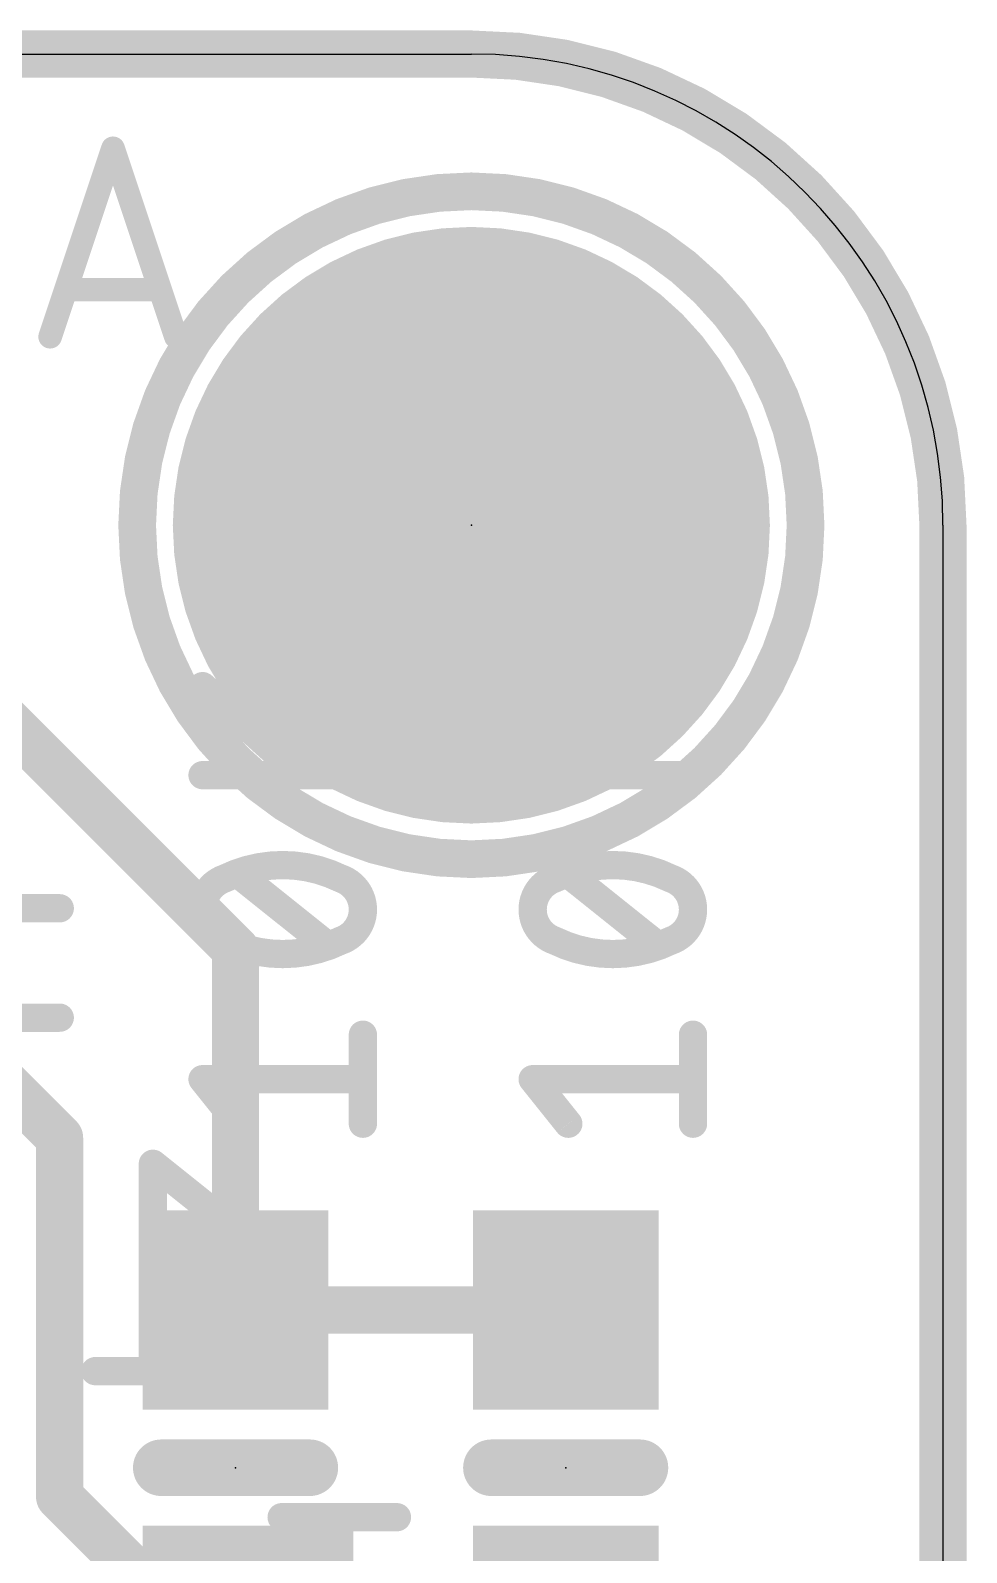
# Model space of a CAD drawing. Extents: x -0.1 to 23, y -0.1 to 16.6.
# Drawn here: x 17.95 to 22.99, y 8.43 to 16.64 of the extents above; entities that cross this region are included whole.
import ezdxf

# ---------------------------------------------------------------- set-up
doc = ezdxf.new("R2010")
doc.units = 0
for name, color, linetype in [('1', 12, 'CONTINUOUS'), ('16', 5, 'CONTINUOUS'), ('17', 110, 'CONTINUOUS'), ('20', 31, 'CONTINUOUS'), ('21', 40, 'CONTINUOUS'), ('22', 6, 'CONTINUOUS'), ('23', 53, 'CONTINUOUS'), ('27', 4, 'CONTINUOUS')]:
    doc.layers.add(name, color=color, linetype=linetype)

# ---------------------------------------------------------------- blocks, each defined once
blk = doc.blocks.new('RECT')
blk.add_solid([(-0.5, -0.5), (0.5, -0.5), (-0.5, 0.5), (0.5, 0.5)])
blk = doc.blocks.new('ROUNDP')
at = {"const_width": 0.5}
blk.add_lwpolyline([(0, -0.25, 1), (0, 0.25, 1), (0, -0.25)], format="xyb", dxfattribs=at)

msp = doc.modelspace()

# ---------------------------------------------------------------- linework, layer by layer
at = {"layer": '1', "const_width": 0.254}
for points in [[(19.05, 11.684), (16.764, 13.97)], [(19.05, 10.668), (19.05, 11.684)], [(18.1022, 10.6683), (17.7885, 10.982)], [(18.1022, 10.6683), (18.1022, 8.7338)], [(19.05, 10.668), (19.05, 9.74)], [(20.828, 9.74), (19.05, 9.74)], [(19.05, 9.74), (19.05, 9.74)], [(18.796, 8.04), (18.1022, 8.7338)]]:
    msp.add_lwpolyline(points, dxfattribs=at)
at = {"layer": '1', "const_width": 0.127}
for points in [[(19.1135, 11.684, 1), (18.9865, 11.684)], [(19.0051, 11.6391, 1), (19.0949, 11.7289)], [(18.1657, 10.6683, 1), (18.0387, 10.6683)], [(18.0573, 10.6234, 1), (18.1471, 10.7132)], [(19.1135, 10.668, 1), (18.9865, 10.668)], [(18.9865, 10.668, 1), (19.1135, 10.668)], [(19.05, 9.8035, 1), (19.05, 9.6765)], [(19.0949, 9.7849, 1), (19.0051, 9.6951)], [(19.0051, 9.6951, 1), (19.0949, 9.7849)], [(20.828, 9.6765, 1), (20.828, 9.8035)], [(18.9865, 9.74, 1), (19.1135, 9.74)], [(18.1471, 8.7787, 1), (18.0573, 8.6889)], [(18.0387, 8.7338, 1), (18.1657, 8.7338)]]:
    msp.add_lwpolyline(points, format="xyb", dxfattribs=at)
at = {"layer": '16', "const_width": 0.254}
for points in [[(2.54, 16.51), (20.32, 16.51)], [(22.86, 13.97), (22.86, 2.54)]]:
    msp.add_lwpolyline(points, dxfattribs=at)
at = {"layer": '16'}
for points, const_width in [([(22.86, 13.97, 0.4142), (20.32, 16.51)], 0.254), ([(20.32, 16.5735, 1), (20.32, 16.4465)], 0.127), ([(20.32, 16.4465, 1), (20.32, 16.5735)], 0.127), ([(22.9235, 13.97, 1), (22.7965, 13.97)], 0.127), ([(22.7965, 13.97, 1), (22.9235, 13.97)], 0.127)]:
    msp.add_lwpolyline(points, format="xyb", dxfattribs=dict(at, const_width=const_width))
at = {"layer": '20'}
for p, q in [((2.54, 16.51), (20.32, 16.51)), ((22.86, 13.97), (22.86, 2.54))]:
    msp.add_line(p, q, dxfattribs=at)
msp.add_arc((20.32, 13.97), 2.54, 0, 90, dxfattribs=at)
at = {"layer": '21'}
for points, const_width in [([(20.32, 12.17, 1), (20.32, 15.77, 1), (20.32, 12.17)], 0.2032), ([(18.65, 8.9662, 1), (18.65, 8.8138)], 0.1524), ([(19.45, 8.8138, 1), (19.45, 8.9662)], 0.1524), ([(20.428, 8.9662, 1), (20.428, 8.8138)], 0.1524), ([(21.228, 8.8138, 1), (21.228, 8.9662)], 0.1524)]:
    msp.add_lwpolyline(points, format="xyb", dxfattribs=dict(at, const_width=const_width))
at = {"layer": '21', "const_width": 0.3048}
for points in [[(18.65, 8.89), (19.45, 8.89)], [(20.428, 8.89), (21.228, 8.89)]]:
    msp.add_lwpolyline(points, dxfattribs=at)
at = {"layer": '22'}
for points, const_width in [([(18.3899, 16.002), (18.0512, 14.986)], 0.127), ([(18.7286, 14.986), (18.3899, 16.002)], 0.127), ([(18.1359, 15.24), (18.6439, 15.24)], 0.127), ([(18.1031, 11.9055), (17.3581, 11.9055)], 0.1524), ([(18.1031, 11.3157), (17.3581, 11.3157)], 0.1524), ([(18.9153, 10.2799), (18.6048, 10.5283)], 0.1524), ([(18.6048, 10.5283), (18.6048, 9.4107)], 0.1524), ([(18.9153, 9.4107), (18.2944, 9.4107)], 0.1524), ([(19.9191, 8.6233), (19.2982, 8.6233)], 0.1524), ([(19.6087, 7.5057), (19.6087, 8.6233)], 0.1524)]:
    msp.add_lwpolyline(points, dxfattribs=dict(at, const_width=const_width))
for points, const_width in [([(18.42, 16.012, 1), (18.3598, 15.992)], 0.0635), ([(18.42, 15.992, 1), (18.3598, 16.012)], 0.0635), ([(18.1359, 15.2718, 1), (18.1359, 15.2082)], 0.0635), ([(18.6439, 15.2082, 1), (18.6439, 15.2718)], 0.0635), ([(18.0211, 14.996, 1), (18.0814, 14.976)], 0.0635), ([(18.6985, 14.976, 1), (18.7587, 14.996)], 0.0635), ([(18.1031, 11.8674, 1), (18.1031, 11.9436)], 0.0762), ([(18.1031, 11.2776, 1), (18.1031, 11.3538)], 0.0762), ([(18.6286, 10.5581, 1), (18.581, 10.4985)], 0.0762), ([(18.6429, 10.5283, 1), (18.5667, 10.5283)], 0.0762), ([(18.8915, 10.2502, 1), (18.9391, 10.3097)], 0.0762), ([(18.2944, 9.4488, 1), (18.2944, 9.3726)], 0.0762), ([(18.5667, 9.4107, 1), (18.6429, 9.4107)], 0.0762), ([(18.9153, 9.3726, 1), (18.9153, 9.4488)], 0.0762), ([(19.2982, 8.6614, 1), (19.2982, 8.5852)], 0.0762), ([(19.6468, 8.6233, 1), (19.5706, 8.6233)], 0.0762), ([(19.9191, 8.5852, 1), (19.9191, 8.6614)], 0.0762)]:
    msp.add_lwpolyline(points, format="xyb", dxfattribs=dict(at, const_width=const_width))
at = {"layer": '23'}
for p in [(20.32, 13.97), (19.05, 8.89), (20.828, 8.89)]:
    msp.add_point(p, dxfattribs=at)
at = {"layer": '27', "const_width": 0.1524}
for points in [[(18.8722, 13.1027), (19.4, 12.623)], [(19.7358, 13.1027), (19.208, 12.8149)], [(20.6502, 13.1027), (21.178, 12.623)], [(21.5138, 13.1027), (20.986, 12.8149)], [(19.7358, 12.623), (18.8722, 12.623)], [(21.5138, 12.623), (20.6502, 12.623)], [(19.5439, 11.7066), (19.0641, 12.0904)], [(21.3219, 11.7066), (20.8421, 12.0904)], [(19.7358, 10.7442), (19.7358, 11.224)], [(21.5138, 10.7442), (21.5138, 11.224)], [(19.0641, 10.7442), (18.8722, 10.9841)], [(18.8722, 10.9841), (19.7358, 10.9841)], [(20.8421, 10.7442), (20.6502, 10.9841)], [(20.6502, 10.9841), (21.5138, 10.9841)]]:
    msp.add_lwpolyline(points, dxfattribs=at)
at = {"layer": '27'}
for points, const_width in [([(18.8978, 13.1309, 1), (18.8466, 13.0745)], 0.0762), ([(19.754, 13.0693, 1), (19.7176, 13.1362)], 0.0762), ([(20.6758, 13.1309, 1), (20.6246, 13.0745)], 0.0762), ([(21.532, 13.0693, 1), (21.4956, 13.1362)], 0.0762), ([(19.1898, 12.8483, 1), (19.2263, 12.7814)], 0.0762), ([(20.9678, 12.8483, 1), (21.0043, 12.7814)], 0.0762), ([(18.8722, 12.6611, 1), (18.8722, 12.5849)], 0.0762), ([(19.3743, 12.5948, 1), (19.4256, 12.6511)], 0.0762), ([(19.7358, 12.5849, 1), (19.7358, 12.6611)], 0.0762), ([(20.6502, 12.6611, 1), (20.6502, 12.5849)], 0.0762), ([(21.1523, 12.5948, 1), (21.2036, 12.6511)], 0.0762), ([(21.5138, 12.5849, 1), (21.5138, 12.6611)], 0.0762), ([(18.9921, 12.0664, 0.3205), (18.8722, 11.8985)], 0.1524), ([(19.304, 12.1384, 0.1139), (18.9921, 12.0664)], 0.1524), ([(19.0045, 12.0304, 1), (18.9798, 12.1024)], 0.0762), ([(19.0879, 12.1202, 1), (19.0403, 12.0606)], 0.0762), ([(19.6159, 12.0664, 0.1139), (19.304, 12.1384)], 0.1524), ([(19.304, 12.1765, 1), (19.304, 12.1003)], 0.0762), ([(19.304, 12.1003, 1), (19.304, 12.1765)], 0.0762), ([(19.7358, 11.8985, 0.3205), (19.6159, 12.0664)], 0.1524), ([(19.6282, 12.1024, 1), (19.6035, 12.0304)], 0.0762), ([(20.7701, 12.0664, 0.3205), (20.6502, 11.8985)], 0.1524), ([(21.082, 12.1384, 0.1139), (20.7701, 12.0664)], 0.1524), ([(20.7825, 12.0304, 1), (20.7578, 12.1024)], 0.0762), ([(20.8659, 12.1202, 1), (20.8183, 12.0606)], 0.0762), ([(21.3939, 12.0664, 0.1139), (21.082, 12.1384)], 0.1524), ([(21.082, 12.1765, 1), (21.082, 12.1003)], 0.0762), ([(21.082, 12.1003, 1), (21.082, 12.1765)], 0.0762), ([(21.5138, 11.8985, 0.3205), (21.3939, 12.0664)], 0.1524), ([(21.4062, 12.1024, 1), (21.3815, 12.0304)], 0.0762), ([(18.9755, 12.1007, 1), (19.0088, 12.0322)], 0.0762), ([(19.5992, 12.0322, 1), (19.6326, 12.1007)], 0.0762), ([(20.7535, 12.1007, 1), (20.7868, 12.0322)], 0.0762), ([(21.3772, 12.0322, 1), (21.4106, 12.1007)], 0.0762), ([(18.8722, 11.8985, 0.3205), (18.9921, 11.7306)], 0.1524), ([(18.9103, 11.8985, 1), (18.8341, 11.8985)], 0.0762), ([(18.8341, 11.8985, 1), (18.9103, 11.8985)], 0.0762), ([(19.6159, 11.7306, 0.3205), (19.7358, 11.8985)], 0.1524), ([(19.7739, 11.8985, 1), (19.6977, 11.8985)], 0.0762), ([(19.6977, 11.8985, 1), (19.7739, 11.8985)], 0.0762), ([(20.6502, 11.8985, 0.3205), (20.7701, 11.7306)], 0.1524), ([(20.6883, 11.8985, 1), (20.6121, 11.8985)], 0.0762), ([(20.6121, 11.8985, 1), (20.6883, 11.8985)], 0.0762), ([(21.3939, 11.7306, 0.3205), (21.5138, 11.8985)], 0.1524), ([(21.5519, 11.8985, 1), (21.4757, 11.8985)], 0.0762), ([(21.4757, 11.8985, 1), (21.5519, 11.8985)], 0.0762), ([(18.9921, 11.7306, 0.1139), (19.304, 11.6586)], 0.1524), ([(19.0088, 11.7648, 1), (18.9755, 11.6963)], 0.0762), ([(18.9798, 11.6945, 1), (19.0045, 11.7666)], 0.0762), ([(19.304, 11.6586, 0.1139), (19.6159, 11.7306)], 0.1524), ([(19.304, 11.6967, 1), (19.304, 11.6205)], 0.0762), ([(19.304, 11.6205, 1), (19.304, 11.6967)], 0.0762), ([(19.5201, 11.6768, 1), (19.5677, 11.7363)], 0.0762), ([(19.6035, 11.7666, 1), (19.6282, 11.6945)], 0.0762), ([(19.6326, 11.6963, 1), (19.5992, 11.7648)], 0.0762), ([(20.7701, 11.7306, 0.1139), (21.082, 11.6586)], 0.1524), ([(20.7868, 11.7648, 1), (20.7535, 11.6963)], 0.0762), ([(20.7578, 11.6945, 1), (20.7825, 11.7666)], 0.0762), ([(21.082, 11.6586, 0.1139), (21.3939, 11.7306)], 0.1524), ([(21.082, 11.6967, 1), (21.082, 11.6205)], 0.0762), ([(21.082, 11.6205, 1), (21.082, 11.6967)], 0.0762), ([(21.2981, 11.6768, 1), (21.3457, 11.7363)], 0.0762), ([(21.3815, 11.7666, 1), (21.4062, 11.6945)], 0.0762), ([(21.4106, 11.6963, 1), (21.3772, 11.7648)], 0.0762), ([(19.7739, 11.224, 1), (19.6977, 11.224)], 0.0762), ([(21.5519, 11.224, 1), (21.4757, 11.224)], 0.0762), ([(18.902, 11.0079, 1), (18.8424, 10.9603)], 0.0762), ([(18.8722, 11.0222, 1), (18.8722, 10.946)], 0.0762), ([(19.7358, 10.946, 1), (19.7358, 11.0222)], 0.0762), ([(20.68, 11.0079, 1), (20.6204, 10.9603)], 0.0762), ([(20.6502, 11.0222, 1), (20.6502, 10.946)], 0.0762), ([(21.5138, 10.946, 1), (21.5138, 11.0222)], 0.0762), ([(19.0344, 10.7204, 1), (19.0939, 10.768)], 0.0762), ([(19.6977, 10.7442, 1), (19.7739, 10.7442)], 0.0762), ([(20.8124, 10.7204, 1), (20.8719, 10.768)], 0.0762), ([(21.4757, 10.7442, 1), (21.5519, 10.7442)], 0.0762)]:
    msp.add_lwpolyline(points, format="xyb", dxfattribs=dict(at, const_width=const_width))

# ---------------------------------------------------------------- block references
at = {"layer": '1', "xscale": 1.075, "rotation": 90}
for p in [(19.05, 9.74), (20.828, 9.74), (19.05, 8.04), (20.828, 8.04)]:
    msp.add_blockref('RECT', p, dxfattribs=at)
at = {"layer": '17', "xscale": 3.216, "yscale": 3.216}
msp.add_blockref('ROUNDP', (20.32, 13.97), dxfattribs=at)
msp.add_blockref('ROUNDP', (20.32, 13.97), dxfattribs=at)

doc.saveas('drawing.dxf')
